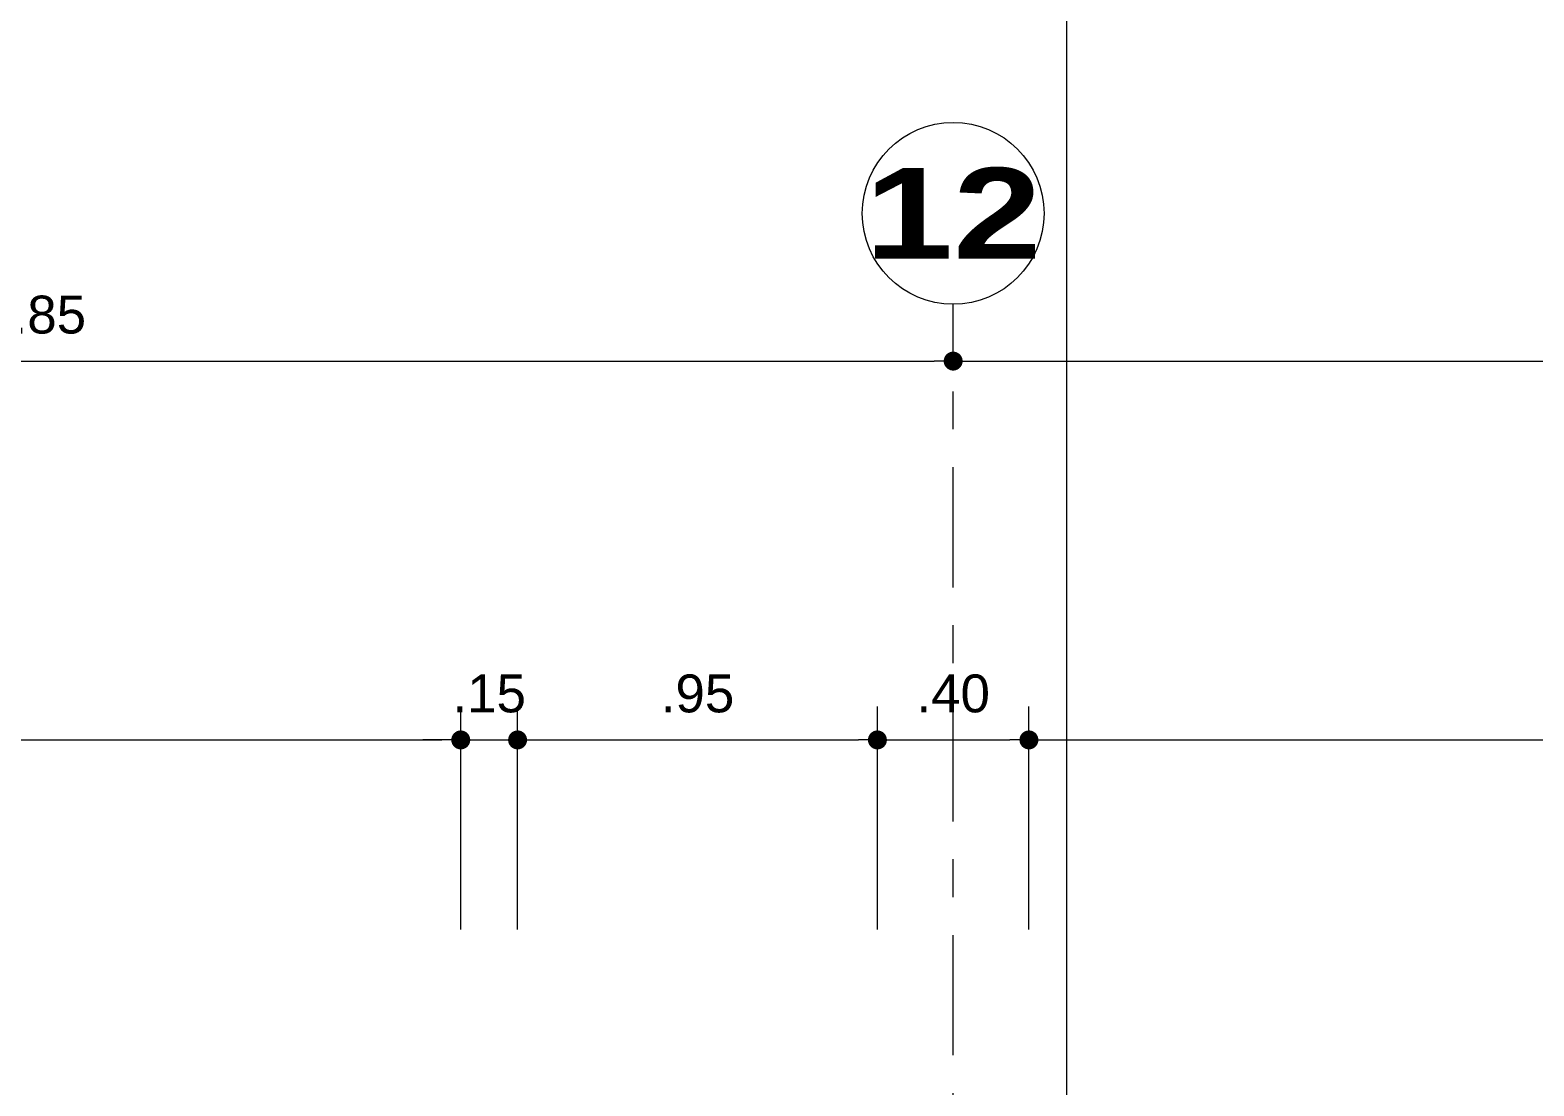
# Model space of a CAD drawing. Header units: millimetres. Extents: x 2178 to 2304, y 1220 to 1359.
# Drawn here: x 2205.739 to 2209.71, y 1344.506 to 1347.293 of the extents above; entities that cross this region are included whole.
import ezdxf
from ezdxf.enums import TextEntityAlignment as Align

# ---------------------------------------------------------------- set-up
doc = ezdxf.new("R2010")
doc.units = ezdxf.units.MM
doc.linetypes.add('CENTER', pattern=[50.800000000000004, 31.75, -6.35, 6.35, -6.35])
doc.layers.get('0').update_dxf_attribs({"lineweight": 0})
doc.layers.add('COTAS', color=40, linetype='Continuous', lineweight=20)
doc.layers.add('Ejes22', color=50, linetype='CENTER', lineweight=9)
doc.layers.add('pisos....', color=7, linetype='Continuous', lineweight=5, true_color=0x7c7f7e)
doc.styles.add('ARIAL', font='arial.ttf')
doc.styles.add('ARIALCH', font='arialbd.ttf', dxfattribs={"width": 1.25})
doc.dimstyles.new('RPM 50', dxfattribs={"dimtxt": 0.1, "dimasz": 0.05, "dimexe": 0.08849999999999973, "dimexo": 0.1535, "dimgap": 0.07099999999999997, "dimtad": 2, "dimtih": 1, "dimtoh": 1, "dimzin": 4, "dimdsep": 46, "dimtxsty": 'ARIAL', "dimblk": 'DOT', "dimcen": 0.4, "dimdle": 0.25, "dimclrd": 8, "dimclre": 8, "dimclrt": 9, "dimadec": 0, "dimazin": 0, "dimtfac": 1, "dimtix": 1, "dimtmove": 0, "dimatfit": 3, "dimldrblk": 'DOT', "dimfxl": 0.5, "dimfxlon": 1, "dimlwd": 0, "dimlwe": 0, "dimarcsym": 0})

# ---------------------------------------------------------------- blocks, each defined once
blk = doc.blocks.new('_DOT')
at = {"color": 0, "linetype": 'ByBlock'}
blk.add_line((-0.5, 0), (-1, 0), dxfattribs=at)
at = {"color": 0, "linetype": 'ByBlock', "const_width": 0.5}
blk.add_lwpolyline([(-0.25, 0, 1), (0.25, 0, 1)], format="xyb", close=True, dxfattribs=at)
blk = doc.blocks.new('*D1031')
at = {"color": 8, "lineweight": 0, "transparency": 16777216}
for p, q in [((2203.32631320559, 1346.419712895097), (2203.32631320559, 1346.508212895097)), ((2208.17631320559, 1346.419712895097), (2208.17631320559, 1346.508212895097)), ((2203.376313205591, 1346.419712895097), (2208.12631320559, 1346.419712895097))]:
    blk.add_line(p, q, dxfattribs=at)
at = {"layer": 'Defpoints', "color": 0, "transparency": 16777216}
for p in [(2203.32631320559, 1346.419712895096), (2208.17631320559, 1346.419712895096), (2208.17631320559, 1346.419712895097)]:
    blk.add_point(p, dxfattribs=at)
at = {"color": 8, "lineweight": 0, "transparency": 16777216, "xscale": 0.05, "yscale": 0.05, "zscale": 0.05, "rotation": 180}
blk.add_blockref('_DOT', (2203.32631320559, 1346.419712895097), dxfattribs=at)
at = {"color": 8, "lineweight": 0, "transparency": 16777216, "xscale": 0.05, "yscale": 0.05, "zscale": 0.05}
blk.add_blockref('_DOT', (2208.17631320559, 1346.419712895097), dxfattribs=at)
at = {"color": 9, "transparency": 16777216, "insert": (2205.75131320559, 1346.541770193869), "char_height": 0.1, "attachment_point": 5, "style": 'ARIAL'}
blk.add_mtext('4.85', dxfattribs=at)
blk = doc.blocks.new('*D1032')
at = {"color": 8, "lineweight": 0, "transparency": 16777216}
for p, q in [((2208.17631320559, 1346.419712895097), (2208.17631320559, 1346.508212895097)), ((2212.175280365475, 1346.419712895097), (2212.175280365475, 1346.508212895097)), ((2208.22631320559, 1346.419712895097), (2212.125280365475, 1346.419712895097))]:
    blk.add_line(p, q, dxfattribs=at)
at = {"layer": 'Defpoints', "color": 0, "transparency": 16777216}
for p in [(2208.17631320559, 1346.419712895096), (2212.175280365475, 1346.419712895096), (2212.175280365475, 1346.419712895097)]:
    blk.add_point(p, dxfattribs=at)
at = {"color": 8, "lineweight": 0, "transparency": 16777216, "xscale": 0.05, "yscale": 0.05, "zscale": 0.05, "rotation": 180}
blk.add_blockref('_DOT', (2208.17631320559, 1346.419712895097), dxfattribs=at)
at = {"color": 8, "lineweight": 0, "transparency": 16777216, "xscale": 0.05, "yscale": 0.05, "zscale": 0.05}
blk.add_blockref('_DOT', (2212.175280365475, 1346.419712895097), dxfattribs=at)
at = {"color": 9, "transparency": 16777216, "insert": (2210.175796785533, 1346.541770193869), "char_height": 0.1, "attachment_point": 5, "style": 'ARIAL'}
blk.add_mtext('4.00', dxfattribs=at)
blk = doc.blocks.new('*D1064')
at = {"color": 8, "lineweight": 0, "transparency": 16777216}
for p, q in [((2203.526313205591, 1344.919712895096), (2203.526313205591, 1345.508212895096)), ((2206.87631320559, 1344.919712895096), (2206.87631320559, 1345.508212895096)), ((2203.576313205591, 1345.419712895096), (2206.82631320559, 1345.419712895096))]:
    blk.add_line(p, q, dxfattribs=at)
at = {"layer": 'Defpoints', "color": 0, "transparency": 16777216}
for p in [(2206.87631320559, 1345.419712895096), (2203.526313205591, 1343.969712895096), (2206.87631320559, 1343.969712895096)]:
    blk.add_point(p, dxfattribs=at)
at = {"color": 8, "lineweight": 0, "transparency": 16777216, "xscale": 0.05, "yscale": 0.05, "zscale": 0.05, "rotation": 180}
blk.add_blockref('_DOT', (2203.526313205591, 1345.419712895096), dxfattribs=at)
at = {"color": 8, "lineweight": 0, "transparency": 16777216, "xscale": 0.05, "yscale": 0.05, "zscale": 0.05}
blk.add_blockref('_DOT', (2206.87631320559, 1345.419712895096), dxfattribs=at)
at = {"color": 9, "transparency": 16777216, "insert": (2205.20131320559, 1345.541804300281), "char_height": 0.1, "attachment_point": 5, "style": 'ARIAL'}
blk.add_mtext('3.35', dxfattribs=at)
blk = doc.blocks.new('*D1065')
at = {"color": 8, "lineweight": 0, "transparency": 16777216}
for p, q in [((2206.87631320559, 1344.919712895096), (2206.87631320559, 1345.508212895096)), ((2207.026313205591, 1344.919712895096), (2207.026313205591, 1345.508212895096)), ((2206.82631320559, 1345.419712895096), (2206.77631320559, 1345.419712895096)), ((2206.87631320559, 1345.419712895096), (2207.026313205591, 1345.419712895096)), ((2207.076313205591, 1345.419712895096), (2207.126313205591, 1345.419712895096))]:
    blk.add_line(p, q, dxfattribs=at)
at = {"layer": 'Defpoints', "color": 0, "transparency": 16777216}
for p in [(2207.026313205591, 1345.419712895096), (2206.87631320559, 1343.969712895096), (2207.026313205591, 1343.719712895096)]:
    blk.add_point(p, dxfattribs=at)
at = {"color": 8, "lineweight": 0, "transparency": 16777216, "xscale": 0.05, "yscale": 0.05, "zscale": 0.05}
blk.add_blockref('_DOT', (2206.87631320559, 1345.419712895096), dxfattribs=at)
at = {"color": 8, "lineweight": 0, "transparency": 16777216, "xscale": 0.05, "yscale": 0.05, "zscale": 0.05, "rotation": 180}
blk.add_blockref('_DOT', (2207.026313205591, 1345.419712895096), dxfattribs=at)
at = {"color": 9, "transparency": 16777216, "insert": (2206.95131320559, 1345.541770193869), "char_height": 0.1, "attachment_point": 5, "style": 'ARIAL'}
blk.add_mtext('.15', dxfattribs=at)
blk = doc.blocks.new('*D1066')
at = {"color": 8, "lineweight": 0, "transparency": 16777216}
for p, q in [((2207.026313205591, 1344.919712895096), (2207.026313205591, 1345.508212895096)), ((2207.97631320559, 1344.919712895096), (2207.97631320559, 1345.508212895096)), ((2207.076313205591, 1345.419712895096), (2207.92631320559, 1345.419712895096))]:
    blk.add_line(p, q, dxfattribs=at)
at = {"layer": 'Defpoints', "color": 0, "transparency": 16777216}
for p in [(2207.97631320559, 1345.419712895096), (2207.97631320559, 1343.819712895096), (2207.026313205591, 1343.719712895096)]:
    blk.add_point(p, dxfattribs=at)
at = {"color": 8, "lineweight": 0, "transparency": 16777216, "xscale": 0.05, "yscale": 0.05, "zscale": 0.05, "rotation": 180}
blk.add_blockref('_DOT', (2207.026313205591, 1345.419712895096), dxfattribs=at)
at = {"color": 8, "lineweight": 0, "transparency": 16777216, "xscale": 0.05, "yscale": 0.05, "zscale": 0.05}
blk.add_blockref('_DOT', (2207.97631320559, 1345.419712895096), dxfattribs=at)
at = {"color": 9, "transparency": 16777216, "insert": (2207.501313205591, 1345.541770193869), "char_height": 0.1, "attachment_point": 5, "style": 'ARIAL'}
blk.add_mtext('.95', dxfattribs=at)
blk = doc.blocks.new('*D1067')
at = {"color": 8, "lineweight": 0, "transparency": 16777216}
for p, q in [((2207.97631320559, 1344.919712895096), (2207.97631320559, 1345.508212895096)), ((2208.376313205591, 1344.919712895096), (2208.376313205591, 1345.508212895096)), ((2208.026313205591, 1345.419712895096), (2208.32631320559, 1345.419712895096))]:
    blk.add_line(p, q, dxfattribs=at)
at = {"layer": 'Defpoints', "color": 0, "transparency": 16777216}
for p in [(2208.376313205591, 1345.419712895096), (2207.97631320559, 1343.819712895096), (2208.376313205591, 1343.819712895096)]:
    blk.add_point(p, dxfattribs=at)
at = {"color": 8, "lineweight": 0, "transparency": 16777216, "xscale": 0.05, "yscale": 0.05, "zscale": 0.05, "rotation": 180}
blk.add_blockref('_DOT', (2207.97631320559, 1345.419712895096), dxfattribs=at)
at = {"color": 8, "lineweight": 0, "transparency": 16777216, "xscale": 0.05, "yscale": 0.05, "zscale": 0.05}
blk.add_blockref('_DOT', (2208.376313205591, 1345.419712895096), dxfattribs=at)
at = {"color": 9, "transparency": 16777216, "insert": (2208.17631320559, 1345.541770193869), "char_height": 0.1, "attachment_point": 5, "style": 'ARIAL'}
blk.add_mtext('.40', dxfattribs=at)
blk = doc.blocks.new('*D1068')
at = {"color": 8, "lineweight": 0, "transparency": 16777216}
for p, q in [((2208.376313205591, 1344.919712895096), (2208.376313205591, 1345.508212895096)), ((2211.975280365476, 1344.919712895096), (2211.975280365476, 1345.508212895096)), ((2208.426313205591, 1345.419712895096), (2211.925280365475, 1345.419712895096))]:
    blk.add_line(p, q, dxfattribs=at)
at = {"layer": 'Defpoints', "color": 0, "transparency": 16777216}
for p in [(2211.975280365476, 1345.419712895096), (2211.975280365476, 1343.969712895096), (2208.376313205591, 1343.819712895096)]:
    blk.add_point(p, dxfattribs=at)
at = {"color": 8, "lineweight": 0, "transparency": 16777216, "xscale": 0.05, "yscale": 0.05, "zscale": 0.05, "rotation": 180}
blk.add_blockref('_DOT', (2208.376313205591, 1345.419712895096), dxfattribs=at)
at = {"color": 8, "lineweight": 0, "transparency": 16777216, "xscale": 0.05, "yscale": 0.05, "zscale": 0.05}
blk.add_blockref('_DOT', (2211.975280365476, 1345.419712895096), dxfattribs=at)
at = {"color": 9, "transparency": 16777216, "insert": (2210.175796785533, 1345.541804300281), "char_height": 0.1, "attachment_point": 5, "style": 'ARIAL'}
blk.add_mtext('3.60', dxfattribs=at)

msp = doc.modelspace()

# ---------------------------------------------------------------- hatches: boundary and pattern name
h = msp.add_hatch()
h.set_pattern_fill('AR-B816', color=256)
h.set_pattern_definition([(0, (0, 0), (0, 203.2), []), (90, (0, 0), (-203.2, 203.2), [203.2, -203.2])])
h.paths.add_polyline_path([(2235.820127780556, 1354.823986271195), (2181.776313205592, 1354.82398627122), (2181.77631320559, 1348.969712895096), (2181.77631320559, 1344.148598333296, -0.648231519510081), (2182.176313205589, 1343.969712895096), (2184.77631320559, 1343.969712895096), (2184.77631320559, 1348.969712895096), (2184.77631320559, 1351.823986271249), (2232.176313205591, 1351.823986271249), (2235.820127780552, 1351.823986271246)])
h.paths.add_polyline_path([(2184.688438035058, 1345.437813850076), (2184.932639945017, 1345.437813850076), (2184.932639945017, 1345.643884791413), (2184.688438035058, 1345.643884791413)], flags=24)
h.paths.add_polyline_path([(2181.724983055522, 1343.789712895096), (2182.147643355658, 1343.789712895096), (2182.147643355658, 1344.149712895096), (2181.724983055522, 1344.149712895096)], flags=9)
at = {"layer": 'pisos....'}
h = msp.add_hatch(dxfattribs=at)
h.set_pattern_fill('AR-B816C', color=256, scale=0.001)
h.set_pattern_definition([(0, (0, 0), (0.2032, 0.2032), [0.396875, -0.009525]), (0, (-0.2032, 0.009525), (0.2032, 0.2032), [0.396875, -0.009525]), (90, (0, 0), (-0.2032, 0.2032), [-0.212725, 0.193675]), (90, (-0.009525, 0), (-0.2032, 0.2032), [-0.212725, 0.193675])])
h.paths.add_polyline_path([(2184.688438035058, 1345.437813850076), (2184.932639945017, 1345.437813850076), (2184.932639945017, 1345.643884791413), (2184.688438035058, 1345.643884791413)], flags=24)
edge = h.paths.add_edge_path()
edge.add_arc((2183.276313205592, 1353.32398627122), 1.5, 89.99999999994789, 180)
edge.add_line((2181.776313205592, 1353.32398627122), (2181.77631320559, 1344.148598333296))
edge.add_arc((2181.93631320559, 1343.969712895096), 0.2400000000001155, 5.4285465012071654e-11, 131.8103148957074, ccw=False)
edge.add_line((2182.176313205589, 1343.969712895096), (2184.77631320559, 1343.969712895096))
edge.add_line((2184.77631320559, 1343.969712895096), (2184.77631320559, 1348.969712895096))
edge.add_line((2184.77631320559, 1348.969712895096), (2184.77631320559, 1351.823986271249))
edge.add_line((2184.77631320559, 1351.823986271249), (2232.176313205591, 1351.823986271249))
edge.add_line((2232.176313205591, 1351.823986271249), (2235.820127780552, 1351.823986271246))
edge.add_line((2235.820127780552, 1351.823986271246), (2235.820127780556, 1354.823986271195))
edge.add_line((2235.820127780556, 1354.823986271195), (2183.276313205593, 1354.82398627122))

# ---------------------------------------------------------------- linework, layer by layer
msp.add_lwpolyline([(2208.47631320559, 1343.969712895096), (2208.47631320559, 1348.969712895096), (2208.47631320559, 1351.823986271249)])
at = {"layer": 'COTAS'}
msp.add_circle((2208.17631320559, 1346.809712895096), 0.24, dxfattribs=at)
at = {"layer": 'Ejes22', "linetype": 'CENTER', "lineweight": 9, "ltscale": 0.01}
msp.add_lwpolyline([(2208.17631320559, 1343.969712895096), (2208.17631320559, 1346.569712895096)], dxfattribs=at)

# ---------------------------------------------------------------- texts
at = {"layer": 'COTAS', "style": 'ARIALCH', "width": 1.25}
msp.add_attdef('12', text='LETRAONUMERO', height=0.24, dxfattribs=at).set_placement((2208.17631320559, 1346.809712895096), align=Align.MIDDLE_CENTER)

# ---------------------------------------------------------------- dimensions: what is measured, and where the dimension line sits
for base, p1, p2, picture, middle in [((2208.17631320559, 1346.419712895097), (2203.32631320559, 1346.419712895096), (2208.17631320559, 1346.419712895096), '*D1031', (2205.75131320559, 1346.541770193869)), ((2212.175280365475, 1346.419712895097), (2208.17631320559, 1346.419712895096), (2212.175280365475, 1346.419712895096), '*D1032', (2210.175796785533, 1346.541770193869)), ((2206.87631320559, 1345.419712895096), (2203.526313205591, 1343.969712895096), (2206.87631320559, 1343.969712895096), '*D1064', (2205.20131320559, 1345.541804300281)), ((2207.026313205591, 1345.419712895096), (2206.87631320559, 1343.969712895096), (2207.026313205591, 1343.719712895096), '*D1065', (2206.95131320559, 1345.541770193869)), ((2207.97631320559, 1345.419712895096), (2207.026313205591, 1343.719712895096), (2207.97631320559, 1343.819712895096), '*D1066', (2207.501313205591, 1345.541770193869)), ((2208.376313205591, 1345.419712895096), (2207.97631320559, 1343.819712895096), (2208.376313205591, 1343.819712895096), '*D1067', (2208.17631320559, 1345.541770193869)), ((2211.975280365476, 1345.419712895096), (2208.376313205591, 1343.819712895096), (2211.975280365476, 1343.969712895096), '*D1068', (2210.175796785533, 1345.541804300281))]:
    dim = msp.add_linear_dim(base=base, p1=p1, p2=p2, dimstyle='RPM 50', override={"dimtmove": 1})
    dim.commit()
    dim.dimension.update_dxf_attribs({"geometry": picture, "text_midpoint": middle})

doc.saveas('drawing.dxf')
